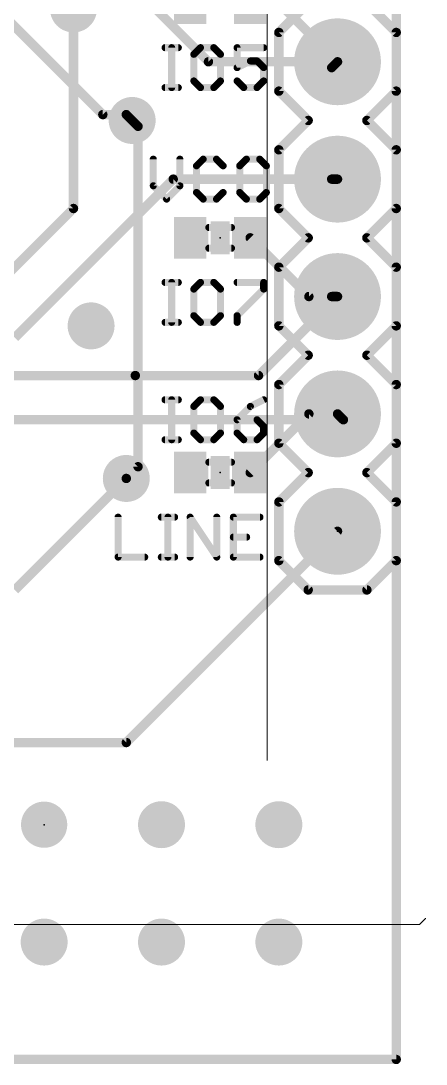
# Model space of a CAD drawing. Extents: x -0.1 to 44.5, y -0.1 to 35.7.
# Drawn here: x 35.06 to 43.83, y -0.1 to 22.48 of the extents above; entities that cross this region are included whole.
import ezdxf

# ---------------------------------------------------------------- set-up
doc = ezdxf.new("R2010")
doc.units = 0
for name, color, linetype in [('1', 12, 'CONTINUOUS'), ('16', 132, 'CONTINUOUS'), ('17', 110, 'CONTINUOUS'), ('18', 110, 'CONTINUOUS'), ('20', 53, 'CONTINUOUS'), ('21', 41, 'CONTINUOUS'), ('23', 53, 'CONTINUOUS'), ('51', 53, 'CONTINUOUS')]:
    doc.layers.add(name, color=color, linetype=linetype)

# ---------------------------------------------------------------- blocks, each defined once
blk = doc.blocks.new('RECT')
blk.add_solid([(-0.5, -0.5), (0.5, -0.5), (-0.5, 0.5), (0.5, 0.5)])
blk = doc.blocks.new('ROUNDP')
at = {"const_width": 0.5}
blk.add_lwpolyline([(0, -0.25, 1), (0, 0.25, 1), (0, -0.25)], format="xyb", dxfattribs=at)
blk = doc.blocks.new('PIE')
at = {"const_width": 0.5}
blk.add_lwpolyline([(0, -0.25, 1), (0, 0.25, 1), (0, -0.25)], format="xyb", dxfattribs=at)
blk = doc.blocks.new('ROUNDV')
at = {"const_width": 0.5}
blk.add_lwpolyline([(0, -0.25, 1), (0, 0.25, 1), (0, -0.25)], format="xyb", dxfattribs=at)

msp = doc.modelspace()

# ---------------------------------------------------------------- linework, layer by layer
at = {"layer": '1', "const_width": 0.2032}
for points in [[(43.18, 0), (43.18, 35.56)], [(33.274, 24.003), (36.83, 20.447)], [(41.91, 21.59), (40.64, 22.86)], [(36.83, 20.447), (37.338, 20.447)], [(37.338, 20.447), (37.465, 20.32)], [(34.925, 15.621), (38.354, 19.05)], [(38.354, 19.05), (41.91, 19.05)], [(41.91, 19.05), (41.783, 19.05)], [(41.29, 16.51), (40.02, 17.78)], [(40.2, 14.8), (41.91, 16.51)], [(41.91, 16.51), (41.29, 16.51)], [(41.91, 16.51), (41.783, 16.51)], [(21.8, 14.8), (37.533, 14.8)], [(37.533, 14.8), (40.2, 14.8)], [(41.29, 13.97), (40.02, 12.7)], [(41.91, 13.97), (41.29, 13.97)], [(42.037, 13.843), (41.91, 13.97)], [(21.59, 13.843), (42.037, 13.843)], [(37.338, 12.573), (34.925, 10.16)], [(37.338, 6.858), (41.91, 11.43)], [(34.798, 6.858), (37.338, 6.858)], [(0, 0), (43.18, 0)]]:
    msp.add_lwpolyline(points, dxfattribs=at)
at = {"layer": '1', "const_width": 0.1016}
for points in [[(41.8741, 21.5541, 1), (41.9459, 21.6259)], [(36.83, 20.4978, 1), (36.83, 20.3962)], [(37.3739, 20.4829, 1), (37.3021, 20.4111)], [(37.338, 20.3962, 1), (37.338, 20.4978)], [(36.7941, 20.4111, 1), (36.8659, 20.4829)], [(37.4291, 20.2841, 1), (37.5009, 20.3559)], [(38.354, 19.1008, 1), (38.354, 18.9992)], [(38.3899, 19.0141, 1), (38.3181, 19.0859)], [(41.783, 19.1008, 1), (41.783, 18.9992)], [(41.91, 18.9992, 1), (41.91, 19.1008)], [(41.91, 18.9992, 1), (41.91, 19.1008)], [(40.0559, 17.8159, 1), (39.9841, 17.7441)], [(41.29, 16.5608, 1), (41.29, 16.4592)], [(41.2541, 16.4741, 1), (41.3259, 16.5459)], [(41.783, 16.5608, 1), (41.783, 16.4592)], [(41.9459, 16.4741, 1), (41.8741, 16.5459)], [(41.91, 16.4592, 1), (41.91, 16.5608)], [(41.91, 16.4592, 1), (41.91, 16.5608)], [(37.533, 14.8508, 1), (37.533, 14.7492)], [(37.533, 14.7492, 1), (37.533, 14.8508)], [(40.2, 14.7492, 1), (40.2, 14.8508)], [(40.1641, 14.8359, 1), (40.2359, 14.7641)], [(41.29, 14.0208, 1), (41.29, 13.9192)], [(41.3259, 13.9341, 1), (41.2541, 14.0059)], [(41.9459, 14.0059, 1), (41.8741, 13.9341)], [(41.91, 13.9192, 1), (41.91, 14.0208)], [(42.0011, 13.8071, 1), (42.0729, 13.8789)], [(42.037, 13.7922, 1), (42.037, 13.8938)], [(37.3739, 12.5371, 1), (37.3021, 12.6089)], [(39.9841, 12.7359, 1), (40.0559, 12.6641)], [(41.9459, 11.3941, 1), (41.8741, 11.4659)], [(37.3021, 6.8939, 1), (37.3739, 6.8221)], [(37.338, 6.8072, 1), (37.338, 6.9088)], [(43.1292, 0, 1), (43.2308, 0)], [(43.18, -0.0508, 1), (43.18, 0.0508)]]:
    msp.add_lwpolyline(points, format="xyb", dxfattribs=at)
at = {"layer": '16', "const_width": 0.2032}
for points in [[(43.18, 0), (43.18, 35.56)], [(34.671, 26.035), (39.116, 21.59)], [(36.195, 18.415), (36.195, 22.733)], [(39.116, 21.59), (41.91, 21.59)], [(41.91, 21.59), (41.783, 21.463)], [(37.465, 20.32), (37.592, 20.193)], [(37.592, 20.193), (37.592, 12.827)], [(30.734, 12.954), (36.195, 18.415)], [(37.592, 12.827), (37.338, 12.573)], [(0, 0), (43.18, 0)]]:
    msp.add_lwpolyline(points, dxfattribs=at)
at = {"layer": '16', "const_width": 0.1016}
for points in [[(39.116, 21.6408, 1), (39.116, 21.5392)], [(39.0801, 21.5541, 1), (39.1519, 21.6259)], [(41.9459, 21.5541, 1), (41.8741, 21.6259)], [(41.91, 21.5392, 1), (41.91, 21.6408)], [(41.7471, 21.4989, 1), (41.8189, 21.4271)], [(37.5009, 20.3559, 1), (37.4291, 20.2841)], [(37.6428, 20.193, 1), (37.5412, 20.193)], [(37.5561, 20.1571, 1), (37.6279, 20.2289)], [(36.2309, 18.3791, 1), (36.1591, 18.4509)], [(36.1442, 18.415, 1), (36.2458, 18.415)], [(37.5412, 12.827, 1), (37.6428, 12.827)], [(37.6279, 12.7911, 1), (37.5561, 12.8629)], [(37.3021, 12.6089, 1), (37.3739, 12.5371)], [(43.1292, 0, 1), (43.2308, 0)], [(43.18, -0.0508, 1), (43.18, 0.0508)]]:
    msp.add_lwpolyline(points, format="xyb", dxfattribs=at)
at = {"layer": '20', "const_width": 0.2032}
for points in [[(43.18, 0), (43.18, 35.56)], [(0, 0), (43.18, 0)]]:
    msp.add_lwpolyline(points, dxfattribs=at)
at = {"layer": '20', "const_width": 0.1016}
for points in [[(43.1292, 0, 1), (43.2308, 0)], [(43.18, -0.0508, 1), (43.18, 0.0508)]]:
    msp.add_lwpolyline(points, format="xyb", dxfattribs=at)
at = {"layer": '21'}
for points, const_width in [([(40.64, 22.225), (41.275, 22.86)], 0.2032), ([(42.545, 22.86), (43.18, 22.225)], 0.2032), ([(40.64, 20.955), (40.64, 22.225)], 0.2032), ([(43.18, 22.225), (43.18, 20.955)], 0.2032), ([(38.1762, 21.8955), (38.4643, 21.8955)], 0.1524), ([(38.3203, 21.0312), (38.3203, 21.8955)], 0.1524), ([(38.9439, 21.8955), (38.7999, 21.7515)], 0.1524), ([(39.232, 21.8955), (38.9439, 21.8955)], 0.1524), ([(39.3761, 21.7515), (39.232, 21.8955)], 0.1524), ([(40.3116, 21.8955), (39.7354, 21.8955)], 0.1524), ([(39.7354, 21.8955), (39.7354, 21.4634)], 0.1524), ([(38.7999, 21.7515), (38.7999, 21.1753)], 0.1524), ([(39.3761, 21.1753), (39.3761, 21.7515)], 0.1524), ([(39.7354, 21.4634), (40.0235, 21.6074)], 0.1524), ([(40.0235, 21.6074), (40.1676, 21.6074)], 0.1524), ([(40.1676, 21.6074), (40.3116, 21.4634)], 0.1524), ([(40.3116, 21.4634), (40.3116, 21.1753)], 0.1524), ([(38.7999, 21.1753), (38.9439, 21.0312)], 0.1524), ([(39.232, 21.0312), (39.3761, 21.1753)], 0.1524), ([(39.8795, 21.0312), (39.7354, 21.1753)], 0.1524), ([(40.3116, 21.1753), (40.1676, 21.0312)], 0.1524), ([(38.1762, 21.0312), (38.4643, 21.0312)], 0.1524), ([(38.9439, 21.0312), (39.232, 21.0312)], 0.1524), ([(40.1676, 21.0312), (39.8795, 21.0312)], 0.1524), ([(41.275, 20.32), (40.64, 20.955)], 0.2032), ([(43.18, 20.955), (42.545, 20.32)], 0.2032), ([(40.64, 19.685), (41.275, 20.32)], 0.2032), ([(42.545, 20.32), (43.18, 19.685)], 0.2032), ([(40.64, 18.415), (40.64, 19.685)], 0.2032), ([(43.18, 19.685), (43.18, 18.415)], 0.2032), ([(37.9222, 19.4825), (37.9222, 18.9063)], 0.1524), ([(38.4984, 18.9063), (38.4984, 19.4825)], 0.1524), ([(39.0018, 19.4825), (38.8577, 19.3385)], 0.1524), ([(39.2899, 19.4825), (39.0018, 19.4825)], 0.1524), ([(39.4339, 19.3385), (39.2899, 19.4825)], 0.1524), ([(39.9373, 19.4825), (39.7932, 19.3385)], 0.1524), ([(40.2254, 19.4825), (39.9373, 19.4825)], 0.1524), ([(40.3695, 19.3385), (40.2254, 19.4825)], 0.1524), ([(38.8577, 19.3385), (38.8577, 18.7623)], 0.1524), ([(39.7932, 19.3385), (39.7932, 18.7623)], 0.1524), ([(40.3695, 18.7623), (40.3695, 19.3385)], 0.1524), ([(37.9222, 18.9063), (38.2103, 18.6182)], 0.1524), ([(38.2103, 18.6182), (38.4984, 18.9063)], 0.1524), ([(38.8577, 18.7623), (39.0018, 18.6182)], 0.1524), ([(39.2899, 18.6182), (39.4339, 18.7623)], 0.1524), ([(39.7932, 18.7623), (39.9373, 18.6182)], 0.1524), ([(40.2254, 18.6182), (40.3695, 18.7623)], 0.1524), ([(39.0018, 18.6182), (39.2899, 18.6182)], 0.1524), ([(39.9373, 18.6182), (40.2254, 18.6182)], 0.1524), ([(40.64, 18.415), (41.275, 17.78)], 0.2032), ([(42.545, 17.78), (43.18, 18.415)], 0.2032), ([(40.64, 17.145), (41.275, 17.78)], 0.2032), ([(42.545, 17.78), (43.18, 17.145)], 0.2032), ([(40.64, 15.875), (40.64, 17.145)], 0.2032), ([(43.18, 17.145), (43.18, 15.875)], 0.2032), ([(38.1762, 16.8155), (38.4643, 16.8155)], 0.1524), ([(38.3203, 15.9512), (38.3203, 16.8155)], 0.1524), ([(38.9439, 16.8155), (38.7999, 16.6715)], 0.1524), ([(38.7999, 16.6715), (38.7999, 16.0953)], 0.1524), ([(39.232, 16.8155), (38.9439, 16.8155)], 0.1524), ([(39.3761, 16.6715), (39.232, 16.8155)], 0.1524), ([(39.3761, 16.0953), (39.3761, 16.6715)], 0.1524), ([(39.7354, 16.8155), (40.3116, 16.8155)], 0.1524), ([(40.3116, 16.6715), (39.7354, 16.0953)], 0.1524), ([(40.3116, 16.8155), (40.3116, 16.6715)], 0.1524), ([(38.7999, 16.0953), (38.9439, 15.9512)], 0.1524), ([(39.232, 15.9512), (39.3761, 16.0953)], 0.1524), ([(39.7354, 16.0953), (39.7354, 15.9512)], 0.1524), ([(38.1762, 15.9512), (38.4643, 15.9512)], 0.1524), ([(38.9439, 15.9512), (39.232, 15.9512)], 0.1524), ([(41.275, 15.24), (40.64, 15.875)], 0.2032), ([(43.18, 15.875), (42.545, 15.24)], 0.2032), ([(40.64, 14.605), (41.275, 15.24)], 0.2032), ([(42.545, 15.24), (43.18, 14.605)], 0.2032), ([(40.64, 13.335), (40.64, 14.605)], 0.2032), ([(43.18, 14.605), (43.18, 13.335)], 0.2032), ([(38.1762, 14.2755), (38.4643, 14.2755)], 0.1524), ([(38.3203, 13.4112), (38.3203, 14.2755)], 0.1524), ([(38.9439, 14.2755), (38.7999, 14.1315)], 0.1524), ([(39.232, 14.2755), (38.9439, 14.2755)], 0.1524), ([(39.3761, 14.1315), (39.232, 14.2755)], 0.1524), ([(40.3116, 14.2755), (40.0235, 14.1315)], 0.1524), ([(38.7999, 14.1315), (38.7999, 13.5553)], 0.1524), ([(39.3761, 13.5553), (39.3761, 14.1315)], 0.1524), ([(40.0235, 14.1315), (39.7354, 13.8434)], 0.1524), ([(39.7354, 13.8434), (39.7354, 13.5553)], 0.1524), ([(40.1676, 13.8434), (39.7354, 13.8434)], 0.1524), ([(40.3116, 13.6993), (40.1676, 13.8434)], 0.1524), ([(40.3116, 13.5553), (40.3116, 13.6993)], 0.1524), ([(38.7999, 13.5553), (38.9439, 13.4112)], 0.1524), ([(39.232, 13.4112), (39.3761, 13.5553)], 0.1524), ([(39.7354, 13.5553), (39.8795, 13.4112)], 0.1524), ([(40.1676, 13.4112), (40.3116, 13.5553)], 0.1524), ([(38.1762, 13.4112), (38.4643, 13.4112)], 0.1524), ([(38.9439, 13.4112), (39.232, 13.4112)], 0.1524), ([(39.8795, 13.4112), (40.1676, 13.4112)], 0.1524), ([(41.275, 12.7), (40.64, 13.335)], 0.2032), ([(43.18, 13.335), (42.545, 12.7)], 0.2032), ([(40.64, 12.065), (41.275, 12.7)], 0.2032), ([(42.545, 12.7), (43.18, 12.065)], 0.2032), ([(40.64, 10.795), (40.64, 12.065)], 0.2032), ([(43.18, 12.065), (43.18, 10.795)], 0.2032), ([(37.1602, 11.7355), (37.1602, 10.8712)], 0.1524), ([(38.0957, 11.7355), (38.3838, 11.7355)], 0.1524), ([(38.2398, 10.8712), (38.2398, 11.7355)], 0.1524), ([(38.7194, 10.8712), (38.7194, 11.7355)], 0.1524), ([(38.7194, 11.7355), (39.2956, 10.8712)], 0.1524), ([(39.2956, 10.8712), (39.2956, 11.7355)], 0.1524), ([(40.2311, 11.7355), (39.6549, 11.7355)], 0.1524), ([(39.6549, 11.7355), (39.6549, 10.8712)], 0.1524), ([(39.6549, 11.3034), (39.943, 11.3034)], 0.1524), ([(37.1602, 10.8712), (37.7364, 10.8712)], 0.1524), ([(38.0957, 10.8712), (38.3838, 10.8712)], 0.1524), ([(39.6549, 10.8712), (40.2311, 10.8712)], 0.1524), ([(40.64, 10.795), (41.275, 10.16)], 0.2032), ([(42.545, 10.16), (43.18, 10.795)], 0.2032), ([(41.275, 10.16), (42.545, 10.16)], 0.2032)]:
    msp.add_lwpolyline(points, dxfattribs=dict(at, const_width=const_width))
for points, const_width in [([(40.6908, 22.225, 1), (40.5892, 22.225)], 0.1016), ([(40.6041, 22.2609, 1), (40.6759, 22.1891)], 0.1016), ([(43.2308, 22.225, 1), (43.1292, 22.225)], 0.1016), ([(43.1441, 22.1891, 1), (43.2159, 22.2609)], 0.1016), ([(38.1762, 21.9336, 1), (38.1762, 21.8574)], 0.0762), ([(38.3584, 21.8955, 1), (38.2822, 21.8955)], 0.0762), ([(38.4643, 21.8574, 1), (38.4643, 21.9336)], 0.0762), ([(38.9439, 21.9336, 1), (38.9439, 21.8574)], 0.0762), ([(38.9709, 21.8686, 1), (38.917, 21.9225)], 0.0762), ([(39.259, 21.9225, 1), (39.2051, 21.8686)], 0.0762), ([(39.232, 21.8574, 1), (39.232, 21.9336)], 0.0762), ([(39.7354, 21.9336, 1), (39.7354, 21.8574)], 0.0762), ([(39.7735, 21.8955, 1), (39.6973, 21.8955)], 0.0762), ([(40.3116, 21.8574, 1), (40.3116, 21.9336)], 0.0762), ([(38.7729, 21.7784, 1), (38.8268, 21.7245)], 0.0762), ([(38.838, 21.7515, 1), (38.7618, 21.7515)], 0.0762), ([(39.4142, 21.7515, 1), (39.338, 21.7515)], 0.0762), ([(39.3492, 21.7245, 1), (39.403, 21.7784)], 0.0762), ([(40.0235, 21.6455, 1), (40.0235, 21.5693)], 0.0762), ([(40.0405, 21.5733, 1), (40.0065, 21.6415)], 0.0762), ([(40.1945, 21.6344, 1), (40.1406, 21.5805)], 0.0762), ([(40.1676, 21.5693, 1), (40.1676, 21.6455)], 0.0762), ([(39.7184, 21.4974, 1), (39.7524, 21.4293)], 0.0762), ([(39.6973, 21.4634, 1), (39.7735, 21.4634)], 0.0762), ([(40.3497, 21.4634, 1), (40.2735, 21.4634)], 0.0762), ([(40.2847, 21.4364, 1), (40.3386, 21.4903)], 0.0762), ([(38.8268, 21.2022, 1), (38.7729, 21.1483)], 0.0762), ([(39.403, 21.1483, 1), (39.3492, 21.2022)], 0.0762), ([(39.7623, 21.2022, 1), (39.7085, 21.1483)], 0.0762), ([(40.3386, 21.1483, 1), (40.2847, 21.2022)], 0.0762), ([(38.1762, 21.0693, 1), (38.1762, 20.9931)], 0.0762), ([(38.2822, 21.0312, 1), (38.3584, 21.0312)], 0.0762), ([(38.4643, 20.9931, 1), (38.4643, 21.0693)], 0.0762), ([(38.7618, 21.1753, 1), (38.838, 21.1753)], 0.0762), ([(38.9439, 21.0693, 1), (38.9439, 20.9931)], 0.0762), ([(38.917, 21.0043, 1), (38.9709, 21.0581)], 0.0762), ([(39.2051, 21.0581, 1), (39.259, 21.0043)], 0.0762), ([(39.232, 20.9931, 1), (39.232, 21.0693)], 0.0762), ([(39.338, 21.1753, 1), (39.4142, 21.1753)], 0.0762), ([(39.8795, 21.0693, 1), (39.8795, 20.9931)], 0.0762), ([(39.8525, 21.0043, 1), (39.9064, 21.0581)], 0.0762), ([(40.1406, 21.0581, 1), (40.1945, 21.0043)], 0.0762), ([(40.1676, 20.9931, 1), (40.1676, 21.0693)], 0.0762), ([(40.2735, 21.1753, 1), (40.3497, 21.1753)], 0.0762), ([(40.6759, 20.9909, 1), (40.6041, 20.9191)], 0.1016), ([(40.5892, 20.955, 1), (40.6908, 20.955)], 0.1016), ([(43.1292, 20.955, 1), (43.2308, 20.955)], 0.1016), ([(43.2159, 20.9191, 1), (43.1441, 20.9909)], 0.1016), ([(41.3109, 20.2841, 1), (41.2391, 20.3559)], 0.1016), ([(41.2391, 20.2841, 1), (41.3109, 20.3559)], 0.1016), ([(42.5809, 20.3559, 1), (42.5091, 20.2841)], 0.1016), ([(42.5091, 20.3559, 1), (42.5809, 20.2841)], 0.1016), ([(40.6908, 19.685, 1), (40.5892, 19.685)], 0.1016), ([(40.6041, 19.7209, 1), (40.6759, 19.6491)], 0.1016), ([(43.2308, 19.685, 1), (43.1292, 19.685)], 0.1016), ([(43.1441, 19.6491, 1), (43.2159, 19.7209)], 0.1016), ([(37.9603, 19.4825, 1), (37.8841, 19.4825)], 0.0762), ([(38.5365, 19.4825, 1), (38.4603, 19.4825)], 0.0762), ([(39.0018, 19.5206, 1), (39.0018, 19.4444)], 0.0762), ([(39.0287, 19.4556, 1), (38.9748, 19.5095)], 0.0762), ([(39.3168, 19.5095, 1), (39.2629, 19.4556)], 0.0762), ([(39.2899, 19.4444, 1), (39.2899, 19.5206)], 0.0762), ([(39.9373, 19.5206, 1), (39.9373, 19.4444)], 0.0762), ([(39.9642, 19.4556, 1), (39.9104, 19.5095)], 0.0762), ([(40.2523, 19.5095, 1), (40.1985, 19.4556)], 0.0762), ([(40.2254, 19.4444, 1), (40.2254, 19.5206)], 0.0762), ([(38.8958, 19.3385, 1), (38.8196, 19.3385)], 0.0762), ([(38.8308, 19.3654, 1), (38.8847, 19.3115)], 0.0762), ([(39.407, 19.3115, 1), (39.4609, 19.3654)], 0.0762), ([(39.8313, 19.3385, 1), (39.7551, 19.3385)], 0.0762), ([(39.7663, 19.3654, 1), (39.8202, 19.3115)], 0.0762), ([(40.4076, 19.3385, 1), (40.3314, 19.3385)], 0.0762), ([(40.3425, 19.3115, 1), (40.3964, 19.3654)], 0.0762), ([(37.9491, 18.9333, 1), (37.8953, 18.8794)], 0.0762), ([(38.5254, 18.8794, 1), (38.4715, 18.9333)], 0.0762), ([(37.8841, 18.9063, 1), (37.9603, 18.9063)], 0.0762), ([(38.4603, 18.9063, 1), (38.5365, 18.9063)], 0.0762), ([(38.8847, 18.7892, 1), (38.8308, 18.7353)], 0.0762), ([(38.8196, 18.7623, 1), (38.8958, 18.7623)], 0.0762), ([(39.4609, 18.7353, 1), (39.407, 18.7892)], 0.0762), ([(39.8202, 18.7892, 1), (39.7663, 18.7353)], 0.0762), ([(39.7551, 18.7623, 1), (39.8313, 18.7623)], 0.0762), ([(40.3314, 18.7623, 1), (40.4076, 18.7623)], 0.0762), ([(40.3964, 18.7353, 1), (40.3425, 18.7892)], 0.0762), ([(38.1834, 18.6451, 1), (38.2373, 18.5913)], 0.0762), ([(38.1834, 18.5913, 1), (38.2373, 18.6451)], 0.0762), ([(39.0018, 18.6563, 1), (39.0018, 18.5801)], 0.0762), ([(38.9748, 18.5913, 1), (39.0287, 18.6451)], 0.0762), ([(39.2629, 18.6451, 1), (39.3168, 18.5913)], 0.0762), ([(39.2899, 18.5801, 1), (39.2899, 18.6563)], 0.0762), ([(39.9373, 18.6563, 1), (39.9373, 18.5801)], 0.0762), ([(39.9104, 18.5913, 1), (39.9642, 18.6451)], 0.0762), ([(40.1985, 18.6451, 1), (40.2523, 18.5913)], 0.0762), ([(40.2254, 18.5801, 1), (40.2254, 18.6563)], 0.0762), ([(40.6759, 18.4509, 1), (40.6041, 18.3791)], 0.1016), ([(43.2159, 18.3791, 1), (43.1441, 18.4509)], 0.1016), ([(40.5892, 18.415, 1), (40.6908, 18.415)], 0.1016), ([(43.1292, 18.415, 1), (43.2308, 18.415)], 0.1016), ([(41.3109, 17.7441, 1), (41.2391, 17.8159)], 0.1016), ([(41.2391, 17.7441, 1), (41.3109, 17.8159)], 0.1016), ([(42.5809, 17.8159, 1), (42.5091, 17.7441)], 0.1016), ([(42.5091, 17.8159, 1), (42.5809, 17.7441)], 0.1016), ([(40.6908, 17.145, 1), (40.5892, 17.145)], 0.1016), ([(40.6041, 17.1809, 1), (40.6759, 17.1091)], 0.1016), ([(43.2308, 17.145, 1), (43.1292, 17.145)], 0.1016), ([(43.1441, 17.1091, 1), (43.2159, 17.1809)], 0.1016), ([(38.1762, 16.8536, 1), (38.1762, 16.7774)], 0.0762), ([(38.3584, 16.8155, 1), (38.2822, 16.8155)], 0.0762), ([(38.4643, 16.7774, 1), (38.4643, 16.8536)], 0.0762), ([(38.7729, 16.6984, 1), (38.8268, 16.6445)], 0.0762), ([(38.838, 16.6715, 1), (38.7618, 16.6715)], 0.0762), ([(38.9439, 16.8536, 1), (38.9439, 16.7774)], 0.0762), ([(38.9709, 16.7886, 1), (38.917, 16.8425)], 0.0762), ([(39.259, 16.8425, 1), (39.2051, 16.7886)], 0.0762), ([(39.232, 16.7774, 1), (39.232, 16.8536)], 0.0762), ([(39.4142, 16.6715, 1), (39.338, 16.6715)], 0.0762), ([(39.3492, 16.6445, 1), (39.403, 16.6984)], 0.0762), ([(39.7354, 16.8536, 1), (39.7354, 16.7774)], 0.0762), ([(40.3497, 16.8155, 1), (40.2735, 16.8155)], 0.0762), ([(40.2735, 16.6715, 1), (40.3497, 16.6715)], 0.0762), ([(40.3386, 16.6445, 1), (40.2847, 16.6984)], 0.0762), ([(40.3116, 16.7774, 1), (40.3116, 16.8536)], 0.0762), ([(38.8268, 16.1222, 1), (38.7729, 16.0683)], 0.0762), ([(38.7618, 16.0953, 1), (38.838, 16.0953)], 0.0762), ([(39.338, 16.0953, 1), (39.4142, 16.0953)], 0.0762), ([(39.403, 16.0683, 1), (39.3492, 16.1222)], 0.0762), ([(39.7735, 16.0953, 1), (39.6973, 16.0953)], 0.0762), ([(39.7085, 16.1222, 1), (39.7623, 16.0683)], 0.0762), ([(38.1762, 15.9893, 1), (38.1762, 15.9131)], 0.0762), ([(38.2822, 15.9512, 1), (38.3584, 15.9512)], 0.0762), ([(38.4643, 15.9131, 1), (38.4643, 15.9893)], 0.0762), ([(38.9439, 15.9893, 1), (38.9439, 15.9131)], 0.0762), ([(38.917, 15.9243, 1), (38.9709, 15.9781)], 0.0762), ([(39.2051, 15.9781, 1), (39.259, 15.9243)], 0.0762), ([(39.232, 15.9131, 1), (39.232, 15.9893)], 0.0762), ([(39.6973, 15.9512, 1), (39.7735, 15.9512)], 0.0762), ([(40.6759, 15.9109, 1), (40.6041, 15.8391)], 0.1016), ([(40.5892, 15.875, 1), (40.6908, 15.875)], 0.1016), ([(43.1292, 15.875, 1), (43.2308, 15.875)], 0.1016), ([(43.2159, 15.8391, 1), (43.1441, 15.9109)], 0.1016), ([(41.3109, 15.2041, 1), (41.2391, 15.2759)], 0.1016), ([(41.2391, 15.2041, 1), (41.3109, 15.2759)], 0.1016), ([(42.5809, 15.2759, 1), (42.5091, 15.2041)], 0.1016), ([(42.5091, 15.2759, 1), (42.5809, 15.2041)], 0.1016), ([(40.6908, 14.605, 1), (40.5892, 14.605)], 0.1016), ([(40.6041, 14.6409, 1), (40.6759, 14.5691)], 0.1016), ([(43.2308, 14.605, 1), (43.1292, 14.605)], 0.1016), ([(43.1441, 14.5691, 1), (43.2159, 14.6409)], 0.1016), ([(38.1762, 14.3136, 1), (38.1762, 14.2374)], 0.0762), ([(38.3584, 14.2755, 1), (38.2822, 14.2755)], 0.0762), ([(38.4643, 14.2374, 1), (38.4643, 14.3136)], 0.0762), ([(38.9439, 14.3136, 1), (38.9439, 14.2374)], 0.0762), ([(38.9709, 14.2486, 1), (38.917, 14.3025)], 0.0762), ([(39.259, 14.3025, 1), (39.2051, 14.2486)], 0.0762), ([(39.232, 14.2374, 1), (39.232, 14.3136)], 0.0762), ([(40.3287, 14.2415, 1), (40.2946, 14.3096)], 0.0762), ([(38.7729, 14.1584, 1), (38.8268, 14.1045)], 0.0762), ([(38.838, 14.1315, 1), (38.7618, 14.1315)], 0.0762), ([(39.4142, 14.1315, 1), (39.338, 14.1315)], 0.0762), ([(39.3492, 14.1045, 1), (39.403, 14.1584)], 0.0762), ([(40.0065, 14.1656, 1), (40.0405, 14.0974)], 0.0762), ([(40.0505, 14.1045, 1), (39.9966, 14.1584)], 0.0762), ([(39.7735, 13.8434, 1), (39.6973, 13.8434)], 0.0762), ([(39.7354, 13.8815, 1), (39.7354, 13.8053)], 0.0762), ([(39.7085, 13.8703, 1), (39.7623, 13.8164)], 0.0762), ([(40.1945, 13.8703, 1), (40.1406, 13.8164)], 0.0762), ([(40.1676, 13.8053, 1), (40.1676, 13.8815)], 0.0762), ([(40.3497, 13.6993, 1), (40.2735, 13.6993)], 0.0762), ([(38.8268, 13.5822, 1), (38.7729, 13.5283)], 0.0762), ([(38.7618, 13.5553, 1), (38.838, 13.5553)], 0.0762), ([(39.338, 13.5553, 1), (39.4142, 13.5553)], 0.0762), ([(39.403, 13.5283, 1), (39.3492, 13.5822)], 0.0762), ([(39.7623, 13.5822, 1), (39.7085, 13.5283)], 0.0762), ([(39.6973, 13.5553, 1), (39.7735, 13.5553)], 0.0762), ([(40.2735, 13.5553, 1), (40.3497, 13.5553)], 0.0762), ([(40.2847, 13.6724, 1), (40.3386, 13.7263)], 0.0762), ([(40.3386, 13.5283, 1), (40.2847, 13.5822)], 0.0762), ([(38.1762, 13.4493, 1), (38.1762, 13.3731)], 0.0762), ([(38.2822, 13.4112, 1), (38.3584, 13.4112)], 0.0762), ([(38.4643, 13.3731, 1), (38.4643, 13.4493)], 0.0762), ([(38.9439, 13.4493, 1), (38.9439, 13.3731)], 0.0762), ([(38.917, 13.3843, 1), (38.9709, 13.4381)], 0.0762), ([(39.2051, 13.4381, 1), (39.259, 13.3843)], 0.0762), ([(39.232, 13.3731, 1), (39.232, 13.4493)], 0.0762), ([(39.8795, 13.4493, 1), (39.8795, 13.3731)], 0.0762), ([(39.8525, 13.3843, 1), (39.9064, 13.4381)], 0.0762), ([(40.1406, 13.4381, 1), (40.1945, 13.3843)], 0.0762), ([(40.1676, 13.3731, 1), (40.1676, 13.4493)], 0.0762), ([(40.6759, 13.3709, 1), (40.6041, 13.2991)], 0.1016), ([(40.5892, 13.335, 1), (40.6908, 13.335)], 0.1016), ([(43.1292, 13.335, 1), (43.2308, 13.335)], 0.1016), ([(43.2159, 13.2991, 1), (43.1441, 13.3709)], 0.1016), ([(41.3109, 12.6641, 1), (41.2391, 12.7359)], 0.1016), ([(41.2391, 12.6641, 1), (41.3109, 12.7359)], 0.1016), ([(42.5809, 12.7359, 1), (42.5091, 12.6641)], 0.1016), ([(42.5091, 12.7359, 1), (42.5809, 12.6641)], 0.1016), ([(40.6908, 12.065, 1), (40.5892, 12.065)], 0.1016), ([(40.6041, 12.1009, 1), (40.6759, 12.0291)], 0.1016), ([(43.2308, 12.065, 1), (43.1292, 12.065)], 0.1016), ([(43.1441, 12.0291, 1), (43.2159, 12.1009)], 0.1016), ([(37.1983, 11.7355, 1), (37.1221, 11.7355)], 0.0762), ([(38.0957, 11.7736, 1), (38.0957, 11.6974)], 0.0762), ([(38.2779, 11.7355, 1), (38.2017, 11.7355)], 0.0762), ([(38.3838, 11.6974, 1), (38.3838, 11.7736)], 0.0762), ([(38.7511, 11.7567, 1), (38.6877, 11.7144)], 0.0762), ([(38.7575, 11.7355, 1), (38.6813, 11.7355)], 0.0762), ([(39.3337, 11.7355, 1), (39.2575, 11.7355)], 0.0762), ([(39.6549, 11.7736, 1), (39.6549, 11.6974)], 0.0762), ([(39.693, 11.7355, 1), (39.6168, 11.7355)], 0.0762), ([(40.2311, 11.6974, 1), (40.2311, 11.7736)], 0.0762), ([(39.6549, 11.3415, 1), (39.6549, 11.2653)], 0.0762), ([(39.943, 11.2653, 1), (39.943, 11.3415)], 0.0762), ([(37.1602, 10.9093, 1), (37.1602, 10.8331)], 0.0762), ([(37.1221, 10.8712, 1), (37.1983, 10.8712)], 0.0762), ([(37.7364, 10.8331, 1), (37.7364, 10.9093)], 0.0762), ([(38.0957, 10.9093, 1), (38.0957, 10.8331)], 0.0762), ([(38.2017, 10.8712, 1), (38.2779, 10.8712)], 0.0762), ([(38.3838, 10.8331, 1), (38.3838, 10.9093)], 0.0762), ([(38.6813, 10.8712, 1), (38.7575, 10.8712)], 0.0762), ([(39.2575, 10.8712, 1), (39.3337, 10.8712)], 0.0762), ([(39.2639, 10.8501, 1), (39.3273, 10.8923)], 0.0762), ([(39.6549, 10.9093, 1), (39.6549, 10.8331)], 0.0762), ([(39.6168, 10.8712, 1), (39.693, 10.8712)], 0.0762), ([(40.2311, 10.8331, 1), (40.2311, 10.9093)], 0.0762), ([(40.6759, 10.8309, 1), (40.6041, 10.7591)], 0.1016), ([(40.5892, 10.795, 1), (40.6908, 10.795)], 0.1016), ([(43.1292, 10.795, 1), (43.2308, 10.795)], 0.1016), ([(43.2159, 10.7591, 1), (43.1441, 10.8309)], 0.1016), ([(41.275, 10.2108, 1), (41.275, 10.1092)], 0.1016), ([(41.2391, 10.1241, 1), (41.3109, 10.1959)], 0.1016), ([(42.5091, 10.1959, 1), (42.5809, 10.1241)], 0.1016), ([(42.545, 10.1092, 1), (42.545, 10.2108)], 0.1016)]:
    msp.add_lwpolyline(points, format="xyb", dxfattribs=dict(at, const_width=const_width))
at = {"layer": '23'}
for p in [(39.37, 17.78), (39.37, 12.7), (41.91, 11.43), (35.56, 5.08)]:
    msp.add_point(p, dxfattribs=at)
at = {"layer": '51'}
for points, const_width in [([(40.386, 27.686), (40.386, 6.477)], 0.0254), ([(39.125, 18.004), (39.615, 18.004)], 0.1524), ([(39.615, 17.556), (39.125, 17.556)], 0.1524), ([(39.125, 12.924), (39.615, 12.924)], 0.1524), ([(39.615, 12.476), (39.125, 12.476)], 0.1524), ([(43.688, 2.921), (43.815, 3.048)], 0.0254), ([(7.366, 2.921), (43.688, 2.921)], 0.0254)]:
    msp.add_lwpolyline(points, dxfattribs=dict(at, const_width=const_width))
for points, const_width in [([(39.125, 18.0421, 1), (39.125, 17.9659)], 0.0762), ([(39.615, 17.9659, 1), (39.615, 18.0421)], 0.0762), ([(39.125, 17.5941, 1), (39.125, 17.5179)], 0.0762), ([(39.615, 17.5179, 1), (39.615, 17.5941)], 0.0762), ([(39.125, 12.9621, 1), (39.125, 12.8859)], 0.0762), ([(39.615, 12.8859, 1), (39.615, 12.9621)], 0.0762), ([(39.125, 12.5141, 1), (39.125, 12.4379)], 0.0762), ([(39.615, 12.4379, 1), (39.615, 12.5141)], 0.0762), ([(40.3797, 6.477, 1), (40.3924, 6.477)], 0.0127), ([(43.8195, 3.0435, 1), (43.8105, 3.0525)], 0.0127), ([(43.6835, 2.9255, 1), (43.6925, 2.9165)], 0.0127), ([(43.688, 2.9147, 1), (43.688, 2.9274)], 0.0127)]:
    msp.add_lwpolyline(points, format="xyb", dxfattribs=dict(at, const_width=const_width))

# ---------------------------------------------------------------- block references
at = {"layer": '1', "xscale": 0.7, "yscale": 0.9}
for p in [(38.72, 22.86), (40.02, 22.86), (38.72, 17.78), (40.02, 17.78), (38.72, 12.7), (40.02, 12.7)]:
    msp.add_blockref('RECT', p, dxfattribs=at)
at = {"layer": '1'}
msp.add_blockref('PIE', (35.56, 5.08), dxfattribs=at)
at = {"layer": '17', "xscale": 1.8796, "yscale": 1.8796, "rotation": 180}
for p in [(41.91, 21.59), (41.91, 21.59), (41.91, 19.05), (41.91, 19.05), (41.91, 16.51), (41.91, 16.51), (41.91, 13.97), (41.91, 13.97), (41.91, 11.43), (41.91, 11.43)]:
    msp.add_blockref('ROUNDP', p, dxfattribs=at)
at = {"layer": '18', "xscale": 1.016, "yscale": 1.016}
for p in [(36.195, 22.733), (36.195, 22.733), (37.465, 20.32), (37.465, 20.32), (36.576, 15.875), (36.576, 15.875), (37.338, 12.573), (37.338, 12.573), (38.1, 5.08), (38.1, 5.08), (40.64, 5.08), (40.64, 5.08), (35.56, 2.54), (35.56, 2.54), (38.1, 2.54), (38.1, 2.54), (40.64, 2.54), (40.64, 2.54)]:
    msp.add_blockref('ROUNDV', p, dxfattribs=at)
at = {"layer": '21', "xscale": 0.4064, "yscale": 0.7112}
for p in [(39.37, 17.78), (39.37, 12.7)]:
    msp.add_blockref('RECT', p, dxfattribs=at)
at = {"layer": '51', "xscale": 0.508, "yscale": 0.508, "rotation": 90}
for p in [(41.91, 21.59), (41.91, 19.05), (41.91, 16.51), (41.91, 13.97), (41.91, 11.43)]:
    msp.add_blockref('RECT', p, dxfattribs=at)
at = {"layer": '51', "xscale": 0.3, "yscale": 0.5999}
for p in [(38.966, 17.7752), (39.7788, 17.7752), (38.966, 12.6951), (39.7788, 12.6951)]:
    msp.add_blockref('RECT', p, dxfattribs=at)

doc.saveas('drawing.dxf')
